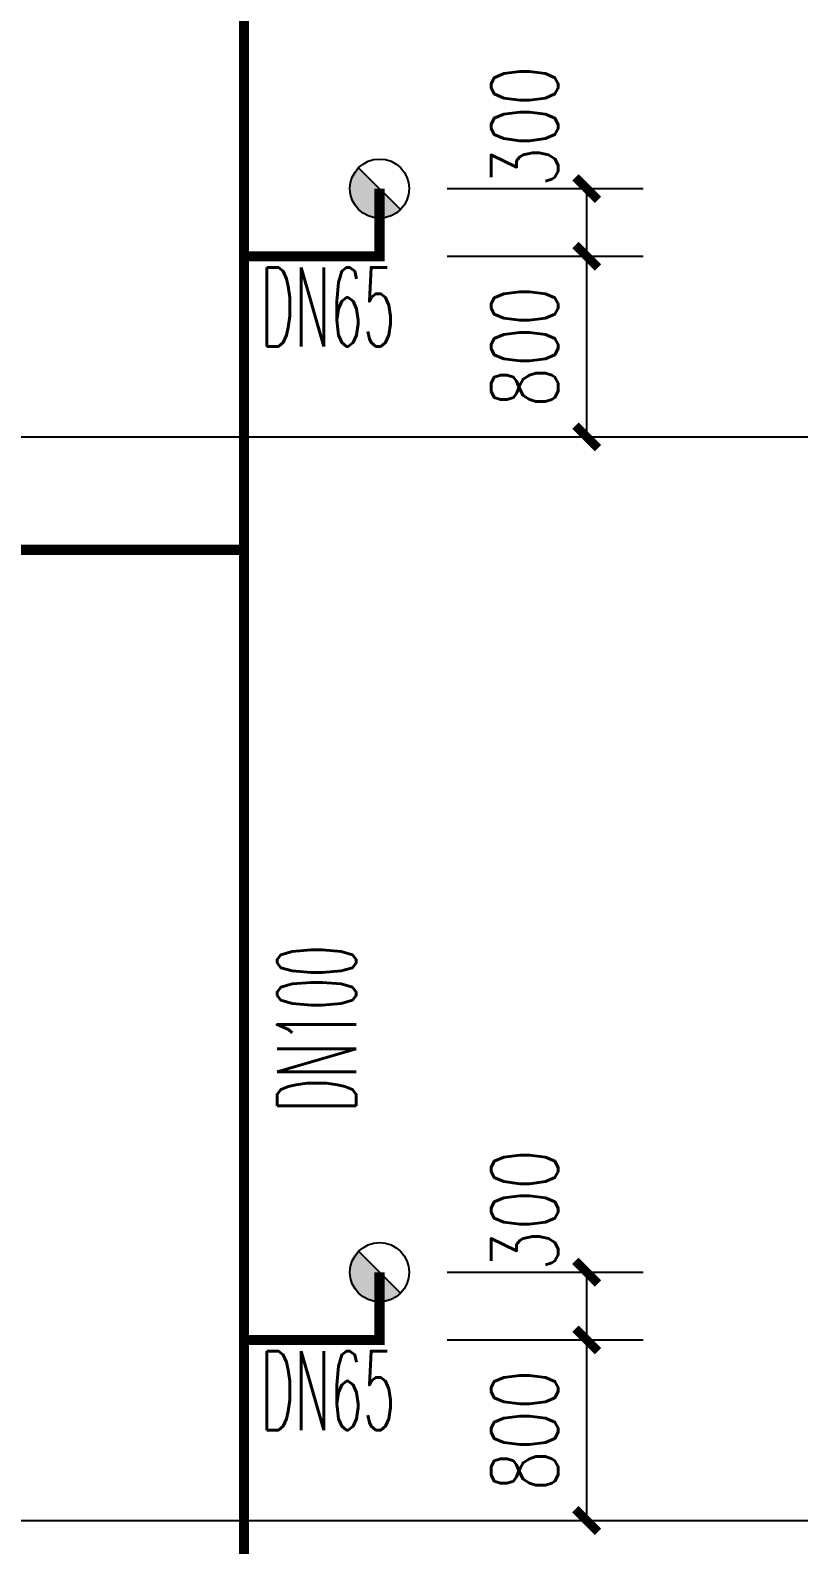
# Model space of a CAD drawing. Extents: x 1031190 to 1725648, y 733081 to 1571294.
# Drawn here: x 1332990 to 1336393, y 814102 to 820810 of the extents above; entities that cross this region are included whole.
import ezdxf

# ---------------------------------------------------------------- set-up
doc = ezdxf.new("R2010")
doc.units = 0
doc.header["$LTSCALE"] = 1000
doc.header["$MEASUREMENT"] = 0
for name, color, linetype in [('DIM_消防', 3, 'Continuous'), ('EQUIP_消火栓', 7, 'Continuous'), ('PIPE-不分区消火栓', 1, 'X'), ('TWT', 7, 'Continuous'), ('TWT_DIM', 3, 'Continuous')]:
    doc.layers.add(name, color=color, linetype=linetype)
doc.styles.add('_TCH_DIM_T3', font='SIMPLEX', dxfattribs={"width": 0.705882, "bigfont": 'GBCBIG'})
doc.styles.add('_TWT_SERIAL', font='simplex.shx', dxfattribs={"width": 0.6, "oblique": 10, "height": 3.5, "bigfont": 'aadri.shx'})
doc.styles.get("Standard").update_dxf_attribs({"font": 'gbenor.shx', "bigfont": 'gbcbig.shx'})
doc.linetypes.add('X', pattern='A,3,-0.2,["X",Standard,S=0.25,R=0,X=-0.1,Y=-0.115],-0.25', length=3.45)
doc.dimstyles.new('_TWT_ARCH&&100', dxfattribs={"dimtxt": 297.5, "dimasz": 100, "dimexe": 250, "dimexo": 300, "dimgap": 126.25, "dimtad": 1, "dimdec": 0, "dimzin": 0, "dimdsep": 46, "dimtxsty": '_TCH_DIM_T3', "dimblk": 'ARCHTICK', "dimcen": 0.09, "dimclrt": 7, "dimazin": 2, "dimtfac": 1, "dimtdec": 0, "dimtix": 1, "dimtmove": 2, "dimatfit": 3, "dimfxl": 0, "dimtolj": 1, "dimtzin": 0, "dimarcsym": 0})

# ---------------------------------------------------------------- blocks, each defined once
blk = doc.blocks.new('$TwtSys$00000386')
blk.add_line((-92.6, 92.6, 0), (92.6, -92.6, 0))
blk.add_circle((0, 0, 0), 131)
at = {"color": 0}
for points in [[(33.9, -126.5, 0), (-126.5, 33.9, 0), (92.6, -92.6, 0), (-92.6, 92.6, 0)], [(-33.9, -126.5, 0), (-126.5, -33.9, 0), (33.9, -126.5, 0), (-126.5, 33.9, 0)], [(-92.6, -92.6, 0), (-92.6, -92.6, 0), (-33.9, -126.5, 0), (-126.5, -33.9, 0)]]:
    blk.add_solid(points, dxfattribs=at)
at = {"flags": 9}
blk.add_attdef('A', (0, 0, 0), '', height=0.00524, dxfattribs=at)
blk = doc.blocks.new('_ArchTick')
at = {"color": 0, "linetype": 'ByBlock', "const_width": 0.4}
blk.add_lwpolyline([(-0.5, -0.5), (0.5, 0.5)], dxfattribs=at)
blk = doc.blocks.new('*D865')
at = {"layer": 'Defpoints', "color": 0}
for p in [(1334536.6, 815308.6), (1335454.1, 815308.6), (1334536.6, 815008.6)]:
    blk.add_point(p, dxfattribs=at)
at = {"layer": 'TWT_DIM', "color": 0, "lineweight": -2}
for p, q in [((1334836.6, 815308.6), (1335704.1, 815308.6)), ((1335454.1, 815008.6), (1335454.1, 815308.6)), ((1334836.6, 815008.6), (1335704.1, 815008.6))]:
    blk.add_line(p, q, dxfattribs=at)
at = {"layer": 'TWT_DIM', "color": 0, "lineweight": -2, "xscale": 100, "yscale": 100, "zscale": 100}
for p, rotation in [((1335454.1, 815308.6), 90), ((1335454.1, 815008.6), 270)]:
    blk.add_blockref('_ArchTick', p, dxfattribs=dict(at, rotation=rotation))
at = {"layer": 'TWT_DIM', "color": 7, "insert": (1335179.1, 815583.8), "char_height": 297.5, "attachment_point": 5, "rotation": 90, "style": '_TCH_DIM_T3'}
blk.add_mtext('\\A1;300', dxfattribs=at)
blk = doc.blocks.new('*D866')
at = {"layer": 'Defpoints', "color": 0}
for p in [(1334536.6, 815008.6), (1335454.1, 815008.6), (1334536.6, 814208.6)]:
    blk.add_point(p, dxfattribs=at)
at = {"layer": 'TWT_DIM', "color": 0, "lineweight": -2}
for p, q in [((1334836.6, 815008.6), (1335704.1, 815008.6)), ((1335454.1, 814208.6), (1335454.1, 815008.6)), ((1334836.6, 814208.6), (1335704.1, 814208.6))]:
    blk.add_line(p, q, dxfattribs=at)
at = {"layer": 'TWT_DIM', "color": 0, "lineweight": -2, "xscale": 100, "yscale": 100, "zscale": 100}
for p, rotation in [((1335454.1, 815008.6), 90), ((1335454.1, 814208.6), 270)]:
    blk.add_blockref('_ArchTick', p, dxfattribs=dict(at, rotation=rotation))
at = {"layer": 'TWT_DIM', "color": 7, "insert": (1335179.1, 814608.6), "char_height": 297.5, "attachment_point": 5, "rotation": 90, "style": '_TCH_DIM_T3'}
blk.add_mtext('\\A1;800', dxfattribs=at)
blk = doc.blocks.new('*D897')
at = {"layer": 'Defpoints', "color": 0}
for p in [(1334536.6, 820108.6), (1335454.1, 820108.6), (1334536.6, 819808.6)]:
    blk.add_point(p, dxfattribs=at)
at = {"layer": 'TWT_DIM', "color": 0, "lineweight": -2}
for p, q in [((1334836.6, 820108.6), (1335704.1, 820108.6)), ((1335454.1, 819808.6), (1335454.1, 820108.6)), ((1334836.6, 819808.6), (1335704.1, 819808.6))]:
    blk.add_line(p, q, dxfattribs=at)
at = {"layer": 'TWT_DIM', "color": 0, "lineweight": -2, "xscale": 100, "yscale": 100, "zscale": 100}
for p, rotation in [((1335454.1, 820108.6), 90), ((1335454.1, 819808.6), 270)]:
    blk.add_blockref('_ArchTick', p, dxfattribs=dict(at, rotation=rotation))
at = {"layer": 'TWT_DIM', "color": 7, "insert": (1335179.1, 820383.8), "char_height": 297.5, "attachment_point": 5, "rotation": 90, "style": '_TCH_DIM_T3'}
blk.add_mtext('\\A1;300', dxfattribs=at)
blk = doc.blocks.new('*D898')
at = {"layer": 'Defpoints', "color": 0}
for p in [(1334536.6, 819808.6), (1335454.1, 819808.6), (1334536.6, 819008.6)]:
    blk.add_point(p, dxfattribs=at)
at = {"layer": 'TWT_DIM', "color": 0, "lineweight": -2}
for p, q in [((1334836.6, 819808.6), (1335704.1, 819808.6)), ((1335454.1, 819008.6), (1335454.1, 819808.6)), ((1334836.6, 819008.6), (1335704.1, 819008.6))]:
    blk.add_line(p, q, dxfattribs=at)
at = {"layer": 'TWT_DIM', "color": 0, "lineweight": -2, "xscale": 100, "yscale": 100, "zscale": 100}
for p, rotation in [((1335454.1, 819808.6), 90), ((1335454.1, 819008.6), 270)]:
    blk.add_blockref('_ArchTick', p, dxfattribs=dict(at, rotation=rotation))
at = {"layer": 'TWT_DIM', "color": 7, "insert": (1335179.1, 819408.6), "char_height": 297.5, "attachment_point": 5, "rotation": 90, "style": '_TCH_DIM_T3'}
blk.add_mtext('\\A1;800', dxfattribs=at)
blk = doc.blocks.new('*D1060')
at = {"layer": 'Defpoints', "color": 0}
for p in [(1334536.6, 815308.6), (1335454.1, 815308.6), (1334536.6, 815008.6)]:
    blk.add_point(p, dxfattribs=at)
at = {"layer": 'TWT_DIM', "color": 0, "lineweight": -2}
for p, q in [((1334836.6, 815308.6), (1335704.1, 815308.6)), ((1335454.1, 815008.6), (1335454.1, 815308.6)), ((1334836.6, 815008.6), (1335704.1, 815008.6))]:
    blk.add_line(p, q, dxfattribs=at)
at = {"layer": 'TWT_DIM', "color": 0, "lineweight": -2, "xscale": 100, "yscale": 100, "zscale": 100}
for p, rotation in [((1335454.1, 815308.6), 90), ((1335454.1, 815008.6), 270)]:
    blk.add_blockref('_ArchTick', p, dxfattribs=dict(at, rotation=rotation))
at = {"layer": 'TWT_DIM', "color": 7, "insert": (1335179.1, 815583.8), "char_height": 297.5, "attachment_point": 5, "rotation": 90, "style": '_TCH_DIM_T3'}
blk.add_mtext('\\A1;300', dxfattribs=at)
blk = doc.blocks.new('*D1061')
at = {"layer": 'Defpoints', "color": 0}
for p in [(1334536.6, 815008.6), (1335454.1, 815008.6), (1334536.6, 814208.6)]:
    blk.add_point(p, dxfattribs=at)
at = {"layer": 'TWT_DIM', "color": 0, "lineweight": -2}
for p, q in [((1334836.6, 815008.6), (1335704.1, 815008.6)), ((1335454.1, 814208.6), (1335454.1, 815008.6)), ((1334836.6, 814208.6), (1335704.1, 814208.6))]:
    blk.add_line(p, q, dxfattribs=at)
at = {"layer": 'TWT_DIM', "color": 0, "lineweight": -2, "xscale": 100, "yscale": 100, "zscale": 100}
for p, rotation in [((1335454.1, 815008.6), 90), ((1335454.1, 814208.6), 270)]:
    blk.add_blockref('_ArchTick', p, dxfattribs=dict(at, rotation=rotation))
at = {"layer": 'TWT_DIM', "color": 7, "insert": (1335179.1, 814608.6), "char_height": 297.5, "attachment_point": 5, "rotation": 90, "style": '_TCH_DIM_T3'}
blk.add_mtext('\\A1;800', dxfattribs=at)
blk = doc.blocks.new('*D1137')
at = {"layer": 'Defpoints', "color": 0}
for p in [(1334536.6, 820108.6), (1335454.1, 820108.6), (1334536.6, 819808.6)]:
    blk.add_point(p, dxfattribs=at)
at = {"layer": 'TWT_DIM', "color": 0, "lineweight": -2}
for p, q in [((1334836.6, 820108.6), (1335704.1, 820108.6)), ((1335454.1, 819808.6), (1335454.1, 820108.6)), ((1334836.6, 819808.6), (1335704.1, 819808.6))]:
    blk.add_line(p, q, dxfattribs=at)
at = {"layer": 'TWT_DIM', "color": 0, "lineweight": -2, "xscale": 100, "yscale": 100, "zscale": 100}
for p, rotation in [((1335454.1, 820108.6), 90), ((1335454.1, 819808.6), 270)]:
    blk.add_blockref('_ArchTick', p, dxfattribs=dict(at, rotation=rotation))
at = {"layer": 'TWT_DIM', "color": 7, "insert": (1335179.1, 820383.8), "char_height": 297.5, "attachment_point": 5, "rotation": 90, "style": '_TCH_DIM_T3'}
blk.add_mtext('\\A1;300', dxfattribs=at)
blk = doc.blocks.new('*D1138')
at = {"layer": 'Defpoints', "color": 0}
for p in [(1334536.6, 819808.6), (1335454.1, 819808.6), (1334536.6, 819008.6)]:
    blk.add_point(p, dxfattribs=at)
at = {"layer": 'TWT_DIM', "color": 0, "lineweight": -2}
for p, q in [((1334836.6, 819808.6), (1335704.1, 819808.6)), ((1335454.1, 819008.6), (1335454.1, 819808.6)), ((1334836.6, 819008.6), (1335704.1, 819008.6))]:
    blk.add_line(p, q, dxfattribs=at)
at = {"layer": 'TWT_DIM', "color": 0, "lineweight": -2, "xscale": 100, "yscale": 100, "zscale": 100}
for p, rotation in [((1335454.1, 819808.6), 90), ((1335454.1, 819008.6), 270)]:
    blk.add_blockref('_ArchTick', p, dxfattribs=dict(at, rotation=rotation))
at = {"layer": 'TWT_DIM', "color": 7, "insert": (1335179.1, 819408.6), "char_height": 297.5, "attachment_point": 5, "rotation": 90, "style": '_TCH_DIM_T3'}
blk.add_mtext('\\A1;800', dxfattribs=at)
blk = doc.blocks.new('*D1299')
at = {"layer": 'Defpoints', "color": 0}
for p in [(1334536.6, 815308.6), (1335454.1, 815308.6), (1334536.6, 815008.6)]:
    blk.add_point(p, dxfattribs=at)
at = {"layer": 'TWT_DIM', "color": 0, "lineweight": -2}
for p, q in [((1334836.6, 815308.6), (1335704.1, 815308.6)), ((1335454.1, 815008.6), (1335454.1, 815308.6)), ((1334836.6, 815008.6), (1335704.1, 815008.6))]:
    blk.add_line(p, q, dxfattribs=at)
at = {"layer": 'TWT_DIM', "color": 0, "lineweight": -2, "xscale": 100, "yscale": 100, "zscale": 100}
for p, rotation in [((1335454.1, 815308.6), 90), ((1335454.1, 815008.6), 270)]:
    blk.add_blockref('_ArchTick', p, dxfattribs=dict(at, rotation=rotation))
at = {"layer": 'TWT_DIM', "color": 7, "insert": (1335179.1, 815583.8), "char_height": 297.5, "attachment_point": 5, "rotation": 90, "style": '_TCH_DIM_T3'}
blk.add_mtext('\\A1;300', dxfattribs=at)
blk = doc.blocks.new('*D1300')
at = {"layer": 'Defpoints', "color": 0}
for p in [(1334536.6, 815008.6), (1335454.1, 815008.6), (1334536.6, 814208.6)]:
    blk.add_point(p, dxfattribs=at)
at = {"layer": 'TWT_DIM', "color": 0, "lineweight": -2}
for p, q in [((1334836.6, 815008.6), (1335704.1, 815008.6)), ((1335454.1, 814208.6), (1335454.1, 815008.6)), ((1334836.6, 814208.6), (1335704.1, 814208.6))]:
    blk.add_line(p, q, dxfattribs=at)
at = {"layer": 'TWT_DIM', "color": 0, "lineweight": -2, "xscale": 100, "yscale": 100, "zscale": 100}
for p, rotation in [((1335454.1, 815008.6), 90), ((1335454.1, 814208.6), 270)]:
    blk.add_blockref('_ArchTick', p, dxfattribs=dict(at, rotation=rotation))
at = {"layer": 'TWT_DIM', "color": 7, "insert": (1335179.1, 814608.6), "char_height": 297.5, "attachment_point": 5, "rotation": 90, "style": '_TCH_DIM_T3'}
blk.add_mtext('\\A1;800', dxfattribs=at)
blk = doc.blocks.new('*D1376')
at = {"layer": 'Defpoints', "color": 0}
for p in [(1334536.6, 820108.6), (1335454.1, 820108.6), (1334536.6, 819808.6)]:
    blk.add_point(p, dxfattribs=at)
at = {"layer": 'TWT_DIM', "color": 0, "lineweight": -2}
for p, q in [((1334836.6, 820108.6), (1335704.1, 820108.6)), ((1335454.1, 819808.6), (1335454.1, 820108.6)), ((1334836.6, 819808.6), (1335704.1, 819808.6))]:
    blk.add_line(p, q, dxfattribs=at)
at = {"layer": 'TWT_DIM', "color": 0, "lineweight": -2, "xscale": 100, "yscale": 100, "zscale": 100}
for p, rotation in [((1335454.1, 820108.6), 90), ((1335454.1, 819808.6), 270)]:
    blk.add_blockref('_ArchTick', p, dxfattribs=dict(at, rotation=rotation))
at = {"layer": 'TWT_DIM', "color": 7, "insert": (1335179.1, 820383.8), "char_height": 297.5, "attachment_point": 5, "rotation": 90, "style": '_TCH_DIM_T3'}
blk.add_mtext('\\A1;300', dxfattribs=at)
blk = doc.blocks.new('*D1377')
at = {"layer": 'Defpoints', "color": 0}
for p in [(1334536.6, 819808.6), (1335454.1, 819808.6), (1334536.6, 819008.6)]:
    blk.add_point(p, dxfattribs=at)
at = {"layer": 'TWT_DIM', "color": 0, "lineweight": -2}
for p, q in [((1334836.6, 819808.6), (1335704.1, 819808.6)), ((1335454.1, 819008.6), (1335454.1, 819808.6)), ((1334836.6, 819008.6), (1335704.1, 819008.6))]:
    blk.add_line(p, q, dxfattribs=at)
at = {"layer": 'TWT_DIM', "color": 0, "lineweight": -2, "xscale": 100, "yscale": 100, "zscale": 100}
for p, rotation in [((1335454.1, 819808.6), 90), ((1335454.1, 819008.6), 270)]:
    blk.add_blockref('_ArchTick', p, dxfattribs=dict(at, rotation=rotation))
at = {"layer": 'TWT_DIM', "color": 7, "insert": (1335179.1, 819408.6), "char_height": 297.5, "attachment_point": 5, "rotation": 90, "style": '_TCH_DIM_T3'}
blk.add_mtext('\\A1;800', dxfattribs=at)

msp = doc.modelspace()

# ---------------------------------------------------------------- hatches: boundary and pattern name
at = {"layer": 'PIPE-不分区消火栓'}
for points in [[(1334536.6, 819808.6), (1334536.6, 819786.1), (1334559.1, 819786.1)], [(1334536.6, 819808.6), (1334559.1, 819808.6), (1334559.1, 819786.1)], [(1334536.6, 819808.6), (1334536.6, 819786.1), (1334559.1, 819786.1)], [(1334536.6, 819808.6), (1334559.1, 819808.6), (1334559.1, 819786.1)], [(1334536.6, 819808.6), (1334536.6, 819786.1), (1334559.1, 819786.1)], [(1334536.6, 819808.6), (1334559.1, 819808.6), (1334559.1, 819786.1)], [(1334536.6, 815008.6), (1334536.6, 814986.1), (1334559.1, 814986.1)], [(1334536.6, 815008.6), (1334559.1, 815008.6), (1334559.1, 814986.1)], [(1334536.6, 815008.6), (1334536.6, 814986.1), (1334559.1, 814986.1)], [(1334536.6, 815008.6), (1334559.1, 815008.6), (1334559.1, 814986.1)], [(1334536.6, 815008.6), (1334536.6, 814986.1), (1334559.1, 814986.1)], [(1334536.6, 815008.6), (1334559.1, 815008.6), (1334559.1, 814986.1)]]:
    msp.add_hatch(color=256, dxfattribs=at).paths.add_polyline_path(points)

# ---------------------------------------------------------------- linework, layer by layer
at = {"layer": 'PIPE-不分区消火栓', "const_width": 45}
for points in [[(1333936.6, 819808.6), (1333936.6, 822108.6)], [(1333936.6, 819808.6), (1333936.6, 822108.6)], [(1333936.6, 819808.6), (1333936.6, 822108.6)], [(1334536.6, 819808.6), (1334536.6, 820108.6)], [(1334536.6, 819808.6), (1334536.6, 820108.6)], [(1334536.6, 819808.6), (1334536.6, 820108.6)], [(1333936.6, 819808.6), (1334536.6, 819808.6)], [(1333936.6, 818508.6), (1333936.6, 819808.6)], [(1333936.6, 819808.6), (1334536.6, 819808.6)], [(1333936.6, 818508.6), (1333936.6, 819808.6)], [(1333936.6, 819808.6), (1334536.6, 819808.6)], [(1333936.6, 818508.6), (1333936.6, 819808.6)], [(1332636.3, 818508.6), (1333936.6, 818508.6)], [(1332636.3, 818508.6), (1333936.6, 818508.6)], [(1332636.3, 818508.6), (1333936.6, 818508.6)], [(1333936.6, 815008.6), (1333936.6, 818508.6)], [(1333936.6, 815008.6), (1333936.6, 818508.6)], [(1333936.6, 815008.6), (1333936.6, 818508.6)], [(1334536.6, 815008.6), (1334536.6, 815308.6)], [(1334536.6, 815008.6), (1334536.6, 815308.6)], [(1334536.6, 815008.6), (1334536.6, 815308.6)], [(1333936.6, 813058.6), (1333936.6, 815008.6)], [(1333936.6, 815008.6), (1334536.6, 815008.6)], [(1333936.6, 813058.6), (1333936.6, 815008.6)], [(1333936.6, 815008.6), (1334536.6, 815008.6)], [(1333936.6, 813058.6), (1333936.6, 815008.6)], [(1333936.6, 815008.6), (1334536.6, 815008.6)]]:
    msp.add_lwpolyline(points, dxfattribs=at)
at = {"layer": 'TWT'}
for p, q in [((1285112.3, 819008.6), (1355074.7, 819008.6)), ((1285112.3, 819008.6), (1355074.7, 819008.6)), ((1285112.3, 819008.6), (1355074.7, 819008.6)), ((1285112.3, 814208.6), (1355074.7, 814208.6)), ((1285112.3, 814208.6), (1355074.7, 814208.6)), ((1285112.3, 814208.6), (1355074.7, 814208.6))]:
    msp.add_line(p, q, dxfattribs=at)

# ---------------------------------------------------------------- block references
at = {"layer": 'EQUIP_消火栓'}
for p in [(1334536.6, 820108.6), (1334536.6, 820108.6), (1334536.6, 820108.6), (1334536.6, 815308.6), (1334536.6, 815308.6), (1334536.6, 815308.6)]:
    msp.add_blockref('$TwtSys$00000386', p, dxfattribs=at)

# ---------------------------------------------------------------- texts
at = {"layer": 'DIM_消防', "color": 7, "style": '_TWT_SERIAL', "width": 0.48}
for p in [(1334009.3, 819409.4), (1334009.3, 819409.4), (1334009.3, 819409.4), (1334009.3, 814609.4), (1334009.3, 814609.4), (1334009.3, 814609.4)]:
    msp.add_text('DN65', height=350, dxfattribs=at).set_placement(p)
msp.add_text('DN100', height=350, rotation=90, dxfattribs=at).set_placement((1334433.1, 816016.6))
msp.add_text('DN100', height=350, rotation=90, dxfattribs=at).set_placement((1334433.1, 816016.6))
msp.add_text('DN100', height=350, rotation=90, dxfattribs=at).set_placement((1334433.1, 816016.6))

# ---------------------------------------------------------------- dimensions: what is measured, and where the dimension line sits
at = {"layer": 'TWT_DIM'}
for base, p1, p2, picture, middle in [((1335454.1, 820108.6), (1334536.6, 819808.6), (1334536.6, 820108.6), '*D897', (1335179.1, 820383.8)), ((1335454.1, 820108.6), (1334536.6, 819808.6), (1334536.6, 820108.6), '*D1137', (1335179.1, 820383.8)), ((1335454.1, 820108.6), (1334536.6, 819808.6), (1334536.6, 820108.6), '*D1376', (1335179.1, 820383.8)), ((1335454.1, 815308.6), (1334536.6, 815008.6), (1334536.6, 815308.6), '*D865', (1335179.1, 815583.8)), ((1335454.1, 815308.6), (1334536.6, 815008.6), (1334536.6, 815308.6), '*D1060', (1335179.1, 815583.8)), ((1335454.1, 815308.6), (1334536.6, 815008.6), (1334536.6, 815308.6), '*D1299', (1335179.1, 815583.8))]:
    dim = msp.add_linear_dim(base=base, p1=p1, p2=p2, angle=90, dimstyle='_TWT_ARCH&&100', dxfattribs=at)
    dim.commit()
    dim.dimension.update_dxf_attribs({"geometry": picture, "text_midpoint": middle, "dimtype": 161})
for p1, p2, picture, middle in [((1334536.6, 819008.6), (1334536.6, 819808.6), '*D898', (1335179.1, 819408.6)), ((1334536.6, 819008.6), (1334536.6, 819808.6), '*D1138', (1335179.1, 819408.6)), ((1334536.6, 819008.6), (1334536.6, 819808.6), '*D1377', (1335179.1, 819408.6)), ((1334536.6, 814208.6), (1334536.6, 815008.6), '*D866', (1335179.1, 814608.6)), ((1334536.6, 814208.6), (1334536.6, 815008.6), '*D1061', (1335179.1, 814608.6)), ((1334536.6, 814208.6), (1334536.6, 815008.6), '*D1300', (1335179.1, 814608.6))]:
    dim = msp.add_aligned_dim(p1=p1, p2=p2, distance=-917.4, dimstyle='_TWT_ARCH&&100', dxfattribs=at)
    dim.commit()
    dim.dimension.update_dxf_attribs({"geometry": picture, "text_midpoint": middle})

doc.saveas('drawing.dxf')
